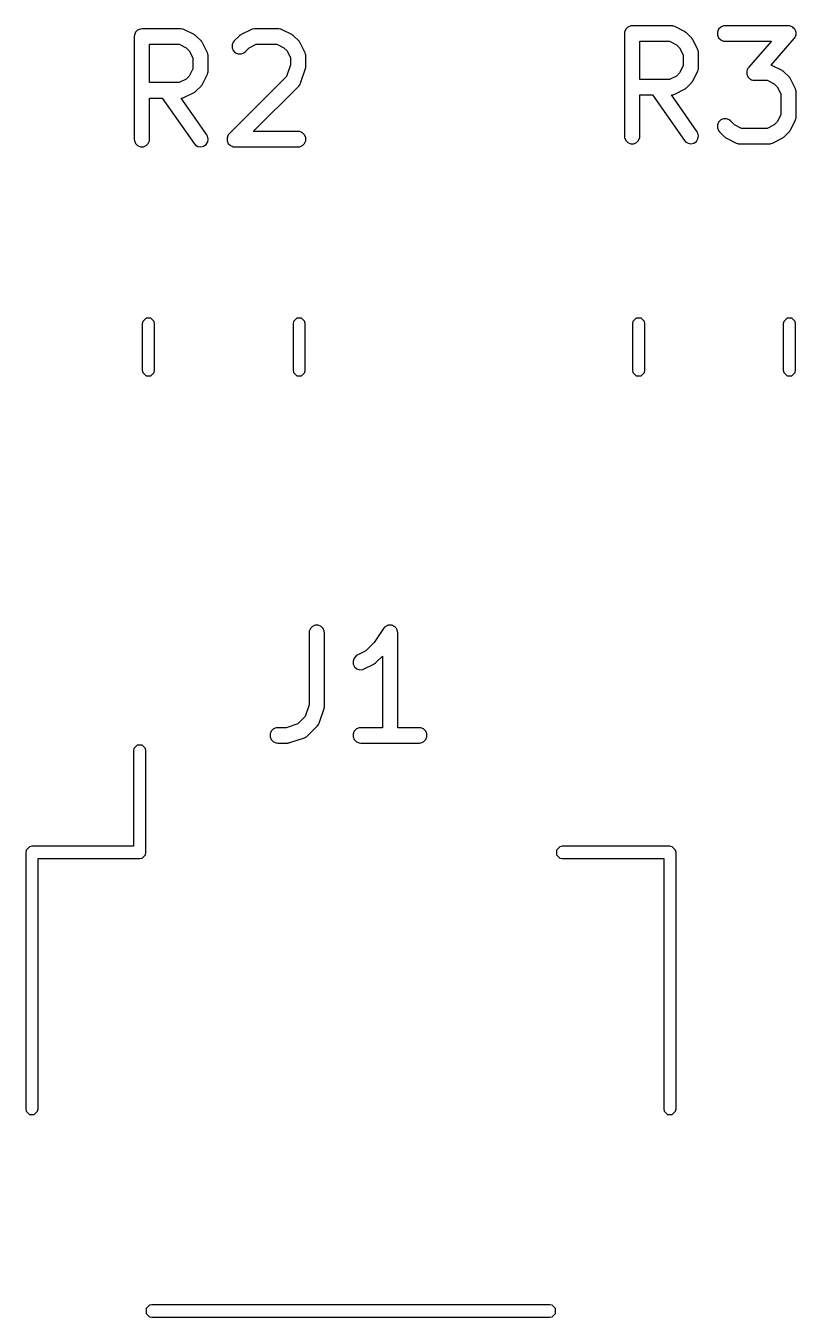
# Model space of a CAD drawing. Extents: x -250.2 to -163.2, y -135.8 to -75.4.
# Drawn here: x -194.84 to -187.33, y -103.1 to -90.52 of the extents above; entities that cross this region are included whole.
import ezdxf

# ---------------------------------------------------------------- set-up
doc = ezdxf.new("R2010")
doc.units = 0
doc.layers.add('BLACK', color=7, linetype='CONTINUOUS')

msp = doc.modelspace()

# ---------------------------------------------------------------- linework, layer by layer
at = {"layer": 'BLACK', "linetype": 'CONTINUOUS'}
for p, q in [((-193.781653, -90.610187), (-193.783094, -90.624819)), ((-193.770454, -90.583151), (-193.781653, -90.610187)), ((-193.749762, -90.562459), (-193.770454, -90.583151)), ((-193.722726, -90.55126), (-193.749762, -90.562459)), ((-193.708094, -90.549819), (-193.722726, -90.55126)), ((-193.327142, -90.549819), (-193.708094, -90.549819)), ((-193.31251, -90.55126), (-193.327142, -90.549819)), ((-193.310021, -90.55229), (-193.31251, -90.55126)), ((-193.307332, -90.552482), (-193.310021, -90.55229)), ((-193.293601, -90.557737), (-193.307332, -90.552482)), ((-193.198363, -90.605356), (-193.293601, -90.557737)), ((-193.192063, -90.60932), (-193.198363, -90.605356)), ((-193.190236, -90.610078), (-193.192063, -90.60932)), ((-193.188179, -90.611766), (-193.190236, -90.610078)), ((-193.18592, -90.613188), (-193.188179, -90.611766)), ((-193.18462, -90.614686), (-193.18592, -90.613188)), ((-192.754078, -90.613188), (-192.755377, -90.614686)), ((-192.751818, -90.611766), (-192.754078, -90.613188)), ((-192.749762, -90.610078), (-192.751818, -90.611766)), ((-192.747934, -90.60932), (-192.749762, -90.610078)), ((-192.741635, -90.605356), (-192.747934, -90.60932)), ((-192.646397, -90.557737), (-192.741635, -90.605356)), ((-192.632665, -90.552482), (-192.646397, -90.557737)), ((-192.629977, -90.552291), (-192.632665, -90.552482)), ((-192.627488, -90.55126), (-192.629977, -90.552291)), ((-192.612856, -90.549819), (-192.627488, -90.55126)), ((-192.374761, -90.549819), (-192.612856, -90.549819)), ((-192.360129, -90.55126), (-192.374761, -90.549819)), ((-192.35764, -90.55229), (-192.360129, -90.55126)), ((-192.354951, -90.552482), (-192.35764, -90.55229)), ((-192.34122, -90.557737), (-192.354951, -90.552482)), ((-192.245982, -90.605356), (-192.34122, -90.557737)), ((-192.239682, -90.60932), (-192.245982, -90.605356)), ((-192.237855, -90.610078), (-192.239682, -90.60932)), ((-192.235798, -90.611766), (-192.237855, -90.610078)), ((-192.233539, -90.613188), (-192.235798, -90.611766)), ((-192.232239, -90.614686), (-192.233539, -90.613188)), ((-189.001653, -90.580187), (-189.003094, -90.594819)), ((-189.003094, -90.594819), (-189.003094, -91.594819)), ((-188.990454, -90.553151), (-189.001653, -90.580187)), ((-188.969762, -90.532459), (-188.990454, -90.553151)), ((-188.942726, -90.52126), (-188.969762, -90.532459)), ((-188.928094, -90.519819), (-188.942726, -90.52126)), ((-188.547142, -90.519819), (-188.928094, -90.519819)), ((-188.53251, -90.52126), (-188.547142, -90.519819)), ((-188.530021, -90.52229), (-188.53251, -90.52126)), ((-188.527332, -90.522482), (-188.530021, -90.52229)), ((-188.513601, -90.527737), (-188.527332, -90.522482)), ((-188.418363, -90.575356), (-188.513601, -90.527737)), ((-188.412063, -90.57932), (-188.418363, -90.575356)), ((-188.410236, -90.580078), (-188.412063, -90.57932)), ((-188.408179, -90.581766), (-188.410236, -90.580078)), ((-188.40592, -90.583188), (-188.408179, -90.581766)), ((-188.40462, -90.584686), (-188.40592, -90.583188)), ((-188.398871, -90.589405), (-188.40462, -90.584686)), ((-188.351252, -90.637024), (-188.398871, -90.589405)), ((-188.085692, -90.553151), (-188.096891, -90.580187)), ((-188.096891, -90.580187), (-188.096891, -90.609451)), ((-188.096891, -90.609451), (-188.085692, -90.636487)), ((-188.065, -90.532459), (-188.085692, -90.553151)), ((-188.037964, -90.52126), (-188.065, -90.532459)), ((-188.023332, -90.519819), (-188.037964, -90.52126)), ((-187.404285, -90.519819), (-188.023332, -90.519819)), ((-187.396546, -90.520581), (-187.404285, -90.519819)), ((-187.394579, -90.52045), (-187.396546, -90.520581)), ((-187.393223, -90.520908), (-187.394579, -90.52045)), ((-187.389653, -90.52126), (-187.393223, -90.520908)), ((-187.378395, -90.525923), (-187.389653, -90.52126)), ((-187.366858, -90.529825), (-187.378395, -90.525923)), ((-187.364953, -90.53149), (-187.366858, -90.529825)), ((-187.362617, -90.532459), (-187.364953, -90.53149)), ((-187.354006, -90.541069), (-187.362617, -90.532459)), ((-187.344834, -90.549095), (-187.354006, -90.541069)), ((-187.343711, -90.551364), (-187.344834, -90.549095)), ((-187.341925, -90.553151), (-187.343711, -90.551364)), ((-187.337264, -90.564401), (-187.341925, -90.553151)), ((-187.331862, -90.575327), (-187.337264, -90.564401)), ((-187.335389, -90.620708), (-187.330726, -90.609451)), ((-187.331693, -90.57785), (-187.331862, -90.575327)), ((-187.330726, -90.580187), (-187.331693, -90.57785)), ((-187.330726, -90.592371), (-187.330726, -90.580187)), ((-187.329916, -90.604525), (-187.330726, -90.592371)), ((-187.330726, -90.60692), (-187.329916, -90.604525)), ((-187.330726, -90.609451), (-187.330726, -90.60692)), ((-193.783094, -90.624819), (-193.783094, -91.624819)), ((-193.633094, -91.073628), (-193.633094, -90.699819)), ((-193.633094, -90.699819), (-193.344847, -90.699819)), ((-193.344847, -90.699819), (-193.276331, -90.734077)), ((-193.276331, -90.734077), (-193.245924, -90.764484)), ((-193.178871, -90.619405), (-193.18462, -90.614686)), ((-193.131252, -90.667024), (-193.178871, -90.619405)), ((-193.126533, -90.672773), (-193.131252, -90.667024)), ((-193.125035, -90.674073), (-193.126533, -90.672773)), ((-193.123613, -90.676332), (-193.125035, -90.674073)), ((-193.121925, -90.678389), (-193.123613, -90.676332)), ((-193.121167, -90.680216), (-193.121925, -90.678389)), ((-193.117203, -90.686516), (-193.121167, -90.680216)), ((-193.069584, -90.781754), (-193.117203, -90.686516)), ((-192.818073, -90.678389), (-192.829272, -90.705425)), ((-192.829272, -90.705425), (-192.829272, -90.734688)), ((-192.829272, -90.734688), (-192.818073, -90.761724)), ((-192.808746, -90.667024), (-192.818073, -90.678389)), ((-192.761127, -90.619405), (-192.808746, -90.667024)), ((-192.755377, -90.614686), (-192.761127, -90.619405)), ((-192.70268, -90.77309), (-192.663667, -90.734077)), ((-192.663667, -90.734077), (-192.595151, -90.699819)), ((-192.595151, -90.699819), (-192.392466, -90.699819)), ((-192.392466, -90.699819), (-192.32395, -90.734077)), ((-192.32395, -90.734077), (-192.293543, -90.764484)), ((-192.22649, -90.619405), (-192.232239, -90.614686)), ((-192.178871, -90.667024), (-192.22649, -90.619405)), ((-192.174152, -90.672773), (-192.178871, -90.667024)), ((-192.172654, -90.674073), (-192.174152, -90.672773)), ((-192.171232, -90.676332), (-192.172654, -90.674073)), ((-192.169544, -90.678389), (-192.171232, -90.676332)), ((-192.168786, -90.680216), (-192.169544, -90.678389)), ((-192.164822, -90.686516), (-192.168786, -90.680216)), ((-192.117203, -90.781754), (-192.164822, -90.686516)), ((-188.853094, -91.043628), (-188.853094, -90.669819)), ((-188.853094, -90.669819), (-188.564847, -90.669819)), ((-188.564847, -90.669819), (-188.496331, -90.704077)), ((-188.496331, -90.704077), (-188.465924, -90.734484)), ((-188.465924, -90.734484), (-188.431666, -90.803)), ((-188.346533, -90.642773), (-188.351252, -90.637024)), ((-188.345035, -90.644073), (-188.346533, -90.642773)), ((-188.343613, -90.646332), (-188.345035, -90.644073)), ((-188.341925, -90.648389), (-188.343613, -90.646332)), ((-188.341167, -90.650216), (-188.341925, -90.648389)), ((-188.337203, -90.656516), (-188.341167, -90.650216)), ((-188.289584, -90.751754), (-188.337203, -90.656516)), ((-188.085692, -90.636487), (-188.065, -90.657179)), ((-188.065, -90.657179), (-188.037964, -90.668378)), ((-188.037964, -90.668378), (-188.023332, -90.669819)), ((-188.023332, -90.669819), (-187.569567, -90.669819)), ((-187.569567, -90.669819), (-187.794061, -90.926383)), ((-187.574737, -90.903515), (-187.347842, -90.644207)), ((-187.347842, -90.644207), (-187.34332, -90.637882)), ((-187.34332, -90.637882), (-187.341925, -90.636487)), ((-187.341925, -90.636487), (-187.341376, -90.635163)), ((-187.341376, -90.635163), (-187.339291, -90.632246)), ((-187.339291, -90.632246), (-187.335389, -90.620708)), ((-193.245924, -90.764484), (-193.211666, -90.833)), ((-193.211666, -90.833), (-193.211666, -90.940447)), ((-193.064329, -90.795486), (-193.069584, -90.781754)), ((-193.064138, -90.798173), (-193.064329, -90.795486)), ((-193.063107, -90.800663), (-193.064138, -90.798173)), ((-193.061666, -90.815295), (-193.063107, -90.800663)), ((-193.061666, -90.958152), (-193.061666, -90.815295)), ((-192.818073, -90.761724), (-192.79738, -90.782417)), ((-192.79738, -90.782417), (-192.770344, -90.793616)), ((-192.770344, -90.793616), (-192.741081, -90.793616)), ((-192.741081, -90.793616), (-192.714045, -90.782417)), ((-192.714045, -90.782417), (-192.70268, -90.77309)), ((-192.293543, -90.764484), (-192.259285, -90.833)), ((-192.259285, -90.833), (-192.259285, -90.898362)), ((-192.111948, -90.795486), (-192.117203, -90.781754)), ((-192.111757, -90.798173), (-192.111948, -90.795486)), ((-192.110726, -90.800663), (-192.111757, -90.798173)), ((-192.109285, -90.815295), (-192.110726, -90.800663)), ((-192.109285, -90.910533), (-192.109285, -90.815295)), ((-188.431666, -90.803), (-188.431666, -90.910447)), ((-188.284329, -90.765486), (-188.289584, -90.751754)), ((-188.284138, -90.768173), (-188.284329, -90.765486)), ((-188.283107, -90.770663), (-188.284138, -90.768173)), ((-188.281666, -90.785295), (-188.283107, -90.770663)), ((-188.281666, -90.928152), (-188.281666, -90.785295)), ((-193.211666, -90.940447), (-193.245924, -91.008963)), ((-193.069584, -90.991693), (-193.064329, -90.977961)), ((-193.064329, -90.977961), (-193.064138, -90.975273)), ((-193.064138, -90.975273), (-193.063107, -90.972784)), ((-193.063107, -90.972784), (-193.061666, -90.958152)), ((-192.259285, -90.898362), (-192.297456, -91.012876)), ((-192.160753, -91.077107), (-192.113134, -90.93425)), ((-192.113134, -90.93425), (-192.111484, -90.926996)), ((-192.111484, -90.926996), (-192.110726, -90.925165)), ((-192.110726, -90.925165), (-192.110464, -90.92251)), ((-192.110464, -90.92251), (-192.109874, -90.919913)), ((-192.110014, -90.917938), (-192.109285, -90.910533)), ((-192.109874, -90.919913), (-192.110014, -90.917938)), ((-188.465924, -90.978963), (-188.496331, -91.00937)), ((-188.431666, -90.910447), (-188.465924, -90.978963)), ((-188.337203, -91.056931), (-188.289584, -90.961693)), ((-188.289584, -90.961693), (-188.284329, -90.947961)), ((-188.284329, -90.947961), (-188.284138, -90.945273)), ((-188.284138, -90.945273), (-188.283107, -90.942784)), ((-188.283107, -90.942784), (-188.281666, -90.928152)), ((-187.811177, -90.963669), (-187.811987, -90.966065)), ((-187.811987, -90.966065), (-187.811177, -90.978218)), ((-187.806513, -90.949881), (-187.811177, -90.961139)), ((-187.811177, -90.961139), (-187.811177, -90.963669)), ((-187.811177, -90.978218), (-187.811177, -90.990403)), ((-187.811177, -90.990403), (-187.810209, -90.992739)), ((-187.802612, -90.938344), (-187.806513, -90.949881)), ((-187.800526, -90.935426), (-187.802612, -90.938344)), ((-187.799978, -90.934103), (-187.800526, -90.935426)), ((-187.798582, -90.932707), (-187.799978, -90.934103)), ((-187.794061, -90.926383), (-187.798582, -90.932707)), ((-187.56122, -90.908689), (-187.574737, -90.903515)), ((-187.465982, -90.956308), (-187.56122, -90.908689)), ((-187.459682, -90.960272), (-187.465982, -90.956308)), ((-187.457855, -90.96103), (-187.459682, -90.960272)), ((-187.455798, -90.962718), (-187.457855, -90.96103)), ((-187.453539, -90.96414), (-187.455798, -90.962718)), ((-187.452239, -90.965638), (-187.453539, -90.96414)), ((-187.44649, -90.970357), (-187.452239, -90.965638)), ((-187.398871, -91.017976), (-187.44649, -90.970357)), ((-193.344847, -91.073628), (-193.633094, -91.073628)), ((-193.276331, -91.03937), (-193.344847, -91.073628)), ((-193.245924, -91.008963), (-193.276331, -91.03937)), ((-193.178871, -91.154042), (-193.131252, -91.106423)), ((-193.131252, -91.106423), (-193.126533, -91.100673)), ((-193.126533, -91.100673), (-193.125035, -91.099374)), ((-193.125035, -91.099374), (-193.123613, -91.097114)), ((-193.123613, -91.097114), (-193.121925, -91.095058)), ((-193.121925, -91.095058), (-193.121167, -91.09323)), ((-193.121167, -91.09323), (-193.117203, -91.086931)), ((-193.117203, -91.086931), (-193.069584, -90.991693)), ((-192.297456, -91.012876), (-192.856365, -91.571786)), ((-192.622266, -91.549819), (-192.178871, -91.106423)), ((-192.178871, -91.106423), (-192.169544, -91.095058)), ((-192.169544, -91.095058), (-192.168512, -91.092567)), ((-192.168512, -91.092567), (-192.166747, -91.090532)), ((-192.166747, -91.090532), (-192.160753, -91.077107)), ((-188.564847, -91.043628), (-188.853094, -91.043628)), ((-188.496331, -91.00937), (-188.564847, -91.043628)), ((-188.398871, -91.124042), (-188.351252, -91.076423)), ((-188.351252, -91.076423), (-188.346533, -91.070673)), ((-188.346533, -91.070673), (-188.345035, -91.069374)), ((-188.345035, -91.069374), (-188.343613, -91.067114)), ((-188.343613, -91.067114), (-188.341925, -91.065058)), ((-188.341925, -91.065058), (-188.341167, -91.06323)), ((-188.341167, -91.06323), (-188.337203, -91.056931)), ((-187.810209, -90.992739), (-187.810041, -90.995263)), ((-187.810041, -90.995263), (-187.804638, -91.006188)), ((-187.804638, -91.006188), (-187.799978, -91.017439)), ((-187.799978, -91.017439), (-187.798191, -91.019225)), ((-187.798191, -91.019225), (-187.797069, -91.021495)), ((-187.797069, -91.021495), (-187.787896, -91.02952)), ((-187.787896, -91.02952), (-187.779286, -91.038131)), ((-187.779286, -91.038131), (-187.776949, -91.039099)), ((-187.776949, -91.039099), (-187.775045, -91.040765)), ((-187.775045, -91.040765), (-187.763507, -91.044666)), ((-187.763507, -91.044666), (-187.75225, -91.04933)), ((-187.75225, -91.04933), (-187.748679, -91.049681)), ((-187.748679, -91.049681), (-187.747324, -91.05014)), ((-187.747324, -91.05014), (-187.745356, -91.050008)), ((-187.745356, -91.050008), (-187.737618, -91.050771)), ((-187.737618, -91.050771), (-187.612466, -91.050771)), ((-187.612466, -91.050771), (-187.54395, -91.085029)), ((-187.54395, -91.085029), (-187.513543, -91.115436)), ((-187.513543, -91.115436), (-187.479285, -91.183952)), ((-187.394152, -91.023725), (-187.398871, -91.017976)), ((-187.392654, -91.025025), (-187.394152, -91.023725)), ((-187.391232, -91.027284), (-187.392654, -91.025025)), ((-187.389544, -91.029341), (-187.391232, -91.027284)), ((-187.388786, -91.031168), (-187.389544, -91.029341)), ((-187.384822, -91.037468), (-187.388786, -91.031168)), ((-187.337203, -91.132706), (-187.384822, -91.037468)), ((-193.633094, -91.624819), (-193.633094, -91.223628)), ((-193.633094, -91.223628), (-193.509048, -91.223628)), ((-193.509048, -91.223628), (-193.198108, -91.667829)), ((-193.326027, -91.223518), (-193.31251, -91.222187)), ((-193.075224, -91.581809), (-193.326027, -91.223518)), ((-193.31251, -91.222187), (-193.310021, -91.221156)), ((-193.310021, -91.221156), (-193.307332, -91.220965)), ((-193.307332, -91.220965), (-193.293601, -91.21571)), ((-193.293601, -91.21571), (-193.198363, -91.168091)), ((-193.198363, -91.168091), (-193.192063, -91.164126)), ((-193.192063, -91.164126), (-193.190236, -91.163369)), ((-193.190236, -91.163369), (-193.188179, -91.16168)), ((-193.188179, -91.16168), (-193.18592, -91.160259)), ((-193.18592, -91.160259), (-193.18462, -91.15876)), ((-193.18462, -91.15876), (-193.178871, -91.154042)), ((-188.853094, -91.594819), (-188.853094, -91.193628)), ((-188.853094, -91.193628), (-188.729048, -91.193628)), ((-188.729048, -91.193628), (-188.418108, -91.637829)), ((-188.546027, -91.193518), (-188.53251, -91.192187)), ((-188.295224, -91.551809), (-188.546027, -91.193518)), ((-188.53251, -91.192187), (-188.530021, -91.191156)), ((-188.530021, -91.191156), (-188.527332, -91.190965)), ((-188.527332, -91.190965), (-188.513601, -91.18571)), ((-188.513601, -91.18571), (-188.418363, -91.138091)), ((-188.418363, -91.138091), (-188.412063, -91.134126)), ((-188.412063, -91.134126), (-188.410236, -91.133369)), ((-188.410236, -91.133369), (-188.408179, -91.13168)), ((-188.408179, -91.13168), (-188.40592, -91.130259)), ((-188.40592, -91.130259), (-188.40462, -91.12876)), ((-188.40462, -91.12876), (-188.398871, -91.124042)), ((-187.479285, -91.183952), (-187.479285, -91.386637)), ((-187.331948, -91.146438), (-187.337203, -91.132706)), ((-187.331757, -91.149125), (-187.331948, -91.146438)), ((-187.330726, -91.151615), (-187.331757, -91.149125)), ((-187.329285, -91.166247), (-187.330726, -91.151615)), ((-187.329285, -91.404342), (-187.329285, -91.166247)), ((-188.085692, -91.457912), (-188.096891, -91.484948)), ((-188.096891, -91.484948), (-188.096891, -91.514211)), ((-188.064999, -91.437219), (-188.085692, -91.457912)), ((-188.037963, -91.426021), (-188.064999, -91.437219)), ((-188.0087, -91.426021), (-188.037963, -91.426021)), ((-187.981664, -91.43722), (-188.0087, -91.426021)), ((-187.970298, -91.446548), (-187.981664, -91.43722)), ((-187.931285, -91.485561), (-187.970298, -91.446548)), ((-187.86277, -91.519819), (-187.931285, -91.485561)), ((-187.54395, -91.485561), (-187.612466, -91.519819)), ((-187.513543, -91.455153), (-187.54395, -91.485561)), ((-187.479285, -91.386637), (-187.513543, -91.455153)), ((-187.384822, -91.533121), (-187.337203, -91.437883)), ((-187.337203, -91.437883), (-187.331948, -91.424151)), ((-187.331948, -91.424151), (-187.331757, -91.421463)), ((-187.331757, -91.421463), (-187.330726, -91.418974)), ((-187.330726, -91.418974), (-187.329285, -91.404342)), ((-193.068013, -91.594623), (-193.075224, -91.581809)), ((-193.061684, -91.623194), (-193.068013, -91.594623)), ((-192.865693, -91.583151), (-192.876891, -91.610188)), ((-192.876891, -91.610188), (-192.876891, -91.639451)), ((-192.856365, -91.571786), (-192.865693, -91.583151)), ((-192.184285, -91.549819), (-192.622266, -91.549819)), ((-192.169653, -91.55126), (-192.184285, -91.549819)), ((-192.142617, -91.562459), (-192.169653, -91.55126)), ((-192.121925, -91.583151), (-192.142617, -91.562459)), ((-192.110726, -91.610187), (-192.121925, -91.583151)), ((-192.110726, -91.639451), (-192.110726, -91.610187)), ((-189.003094, -91.594819), (-189.001653, -91.609451)), ((-189.001653, -91.609451), (-188.990454, -91.636487)), ((-188.865734, -91.636487), (-188.854535, -91.609451)), ((-188.854535, -91.609451), (-188.853094, -91.594819)), ((-188.288013, -91.564623), (-188.295224, -91.551809)), ((-188.281684, -91.593194), (-188.288013, -91.564623)), ((-188.286769, -91.622011), (-188.281684, -91.593194)), ((-188.096891, -91.514211), (-188.085693, -91.541247)), ((-188.085693, -91.541247), (-188.076365, -91.552613)), ((-188.076365, -91.552613), (-188.028747, -91.600232)), ((-188.028747, -91.600232), (-188.022997, -91.60495)), ((-188.022997, -91.60495), (-188.021697, -91.60645)), ((-188.021697, -91.60645), (-188.019437, -91.607872)), ((-188.019437, -91.607872), (-188.017381, -91.60956)), ((-188.017381, -91.60956), (-188.015553, -91.610317)), ((-188.015553, -91.610317), (-188.009254, -91.614282)), ((-188.009254, -91.614282), (-187.914016, -91.661901)), ((-187.612466, -91.519819), (-187.86277, -91.519819)), ((-187.56122, -91.661901), (-187.465982, -91.614282)), ((-187.465982, -91.614282), (-187.459682, -91.610317)), ((-187.459682, -91.610317), (-187.457855, -91.60956)), ((-187.457855, -91.60956), (-187.455798, -91.607872)), ((-187.455798, -91.607872), (-187.453539, -91.60645)), ((-187.453539, -91.60645), (-187.452238, -91.60495)), ((-187.452238, -91.60495), (-187.446489, -91.600232)), ((-187.446489, -91.600232), (-187.39887, -91.552612)), ((-187.39887, -91.552612), (-187.394152, -91.546863)), ((-187.394152, -91.546863), (-187.392654, -91.545564)), ((-187.392654, -91.545564), (-187.391232, -91.543305)), ((-187.391232, -91.543305), (-187.389543, -91.541247)), ((-187.389543, -91.541247), (-187.388785, -91.539417)), ((-187.388785, -91.539417), (-187.384822, -91.533121)), ((-193.783094, -91.624819), (-193.781653, -91.639451)), ((-193.781653, -91.639451), (-193.770454, -91.666487)), ((-193.770454, -91.666487), (-193.749762, -91.687179)), ((-193.749762, -91.687179), (-193.722726, -91.698378)), ((-193.722726, -91.698378), (-193.693462, -91.698378)), ((-193.693462, -91.698378), (-193.666426, -91.687179)), ((-193.666426, -91.687179), (-193.645734, -91.666487)), ((-193.645734, -91.666487), (-193.634535, -91.639451)), ((-193.634535, -91.639451), (-193.633094, -91.624819)), ((-193.198108, -91.667829), (-193.188537, -91.678989)), ((-193.188537, -91.678989), (-193.163858, -91.694716)), ((-193.163858, -91.694716), (-193.135041, -91.699801)), ((-193.135041, -91.699801), (-193.10647, -91.693472)), ((-193.10647, -91.693472), (-193.082496, -91.67669)), ((-193.082496, -91.67669), (-193.066769, -91.652011)), ((-193.066769, -91.652011), (-193.061684, -91.623194)), ((-192.876891, -91.639451), (-192.865692, -91.666487)), ((-192.865692, -91.666487), (-192.845, -91.68718)), ((-192.845, -91.68718), (-192.829808, -91.693472)), ((-192.829808, -91.693472), (-192.817964, -91.698378)), ((-192.817964, -91.698378), (-192.803332, -91.699819)), ((-192.803332, -91.699819), (-192.184285, -91.699819)), ((-192.184285, -91.699819), (-192.169653, -91.698378)), ((-192.169653, -91.698378), (-192.142617, -91.687179)), ((-192.142617, -91.687179), (-192.121925, -91.666487)), ((-192.121925, -91.666487), (-192.110726, -91.639451)), ((-188.990454, -91.636487), (-188.969762, -91.657179)), ((-188.969762, -91.657179), (-188.942726, -91.668378)), ((-188.942726, -91.668378), (-188.913462, -91.668378)), ((-188.913462, -91.668378), (-188.886426, -91.657179)), ((-188.886426, -91.657179), (-188.865734, -91.636487)), ((-188.418108, -91.637829), (-188.408537, -91.648989)), ((-188.408537, -91.648989), (-188.383858, -91.664716)), ((-188.383858, -91.664716), (-188.355041, -91.669801)), ((-188.355041, -91.669801), (-188.32647, -91.663472)), ((-188.32647, -91.663472), (-188.302496, -91.64669)), ((-188.302496, -91.64669), (-188.286769, -91.622011)), ((-187.914016, -91.661901), (-187.900284, -91.667156)), ((-187.900284, -91.667156), (-187.897596, -91.667346)), ((-187.897596, -91.667346), (-187.895107, -91.668378)), ((-187.895107, -91.668378), (-187.880475, -91.669819)), ((-187.880475, -91.669819), (-187.594761, -91.669819)), ((-187.594761, -91.669819), (-187.580129, -91.668378)), ((-187.580129, -91.668378), (-187.57764, -91.667347)), ((-187.57764, -91.667347), (-187.574951, -91.667156)), ((-187.574951, -91.667156), (-187.56122, -91.661901)), ((-193.667961, -93.367503), (-193.700433, -93.399975)), ((-193.622039, -93.367503), (-193.667961, -93.367503)), ((-193.589567, -93.399975), (-193.622039, -93.367503)), ((-192.197961, -93.367503), (-192.230433, -93.399975)), ((-192.152039, -93.367503), (-192.197961, -93.367503)), ((-192.119567, -93.399975), (-192.152039, -93.367503)), ((-188.887961, -93.367503), (-188.920433, -93.399975)), ((-188.842039, -93.367503), (-188.887961, -93.367503)), ((-188.809567, -93.399975), (-188.842039, -93.367503)), ((-187.417961, -93.367503), (-187.450433, -93.399975)), ((-187.372039, -93.367503), (-187.417961, -93.367503)), ((-187.339567, -93.399975), (-187.372039, -93.367503)), ((-193.700433, -93.399975), (-193.705, -93.422936)), ((-193.705, -93.422936), (-193.705, -93.877064)), ((-193.585, -93.422936), (-193.589567, -93.399975)), ((-193.585, -93.877064), (-193.585, -93.422936)), ((-192.230433, -93.399975), (-192.235, -93.422936)), ((-192.235, -93.422936), (-192.235, -93.877064)), ((-192.115, -93.422936), (-192.119567, -93.399975)), ((-192.115, -93.877064), (-192.115, -93.422936)), ((-188.920433, -93.399975), (-188.925, -93.422936)), ((-188.925, -93.422936), (-188.925, -93.877064)), ((-188.805, -93.422936), (-188.809567, -93.399975)), ((-188.805, -93.877064), (-188.805, -93.422936)), ((-187.450433, -93.399975), (-187.455, -93.422936)), ((-187.455, -93.422936), (-187.455, -93.877064)), ((-187.335, -93.422936), (-187.339567, -93.399975)), ((-187.335, -93.877064), (-187.335, -93.422936)), ((-193.705, -93.877064), (-193.700433, -93.900025)), ((-193.589567, -93.900025), (-193.585, -93.877064)), ((-192.235, -93.877064), (-192.230433, -93.900025)), ((-192.119567, -93.900025), (-192.115, -93.877064)), ((-188.925, -93.877064), (-188.920433, -93.900025)), ((-188.809567, -93.900025), (-188.805, -93.877064)), ((-187.455, -93.877064), (-187.450433, -93.900025)), ((-187.339567, -93.900025), (-187.335, -93.877064)), ((-193.700433, -93.900025), (-193.667961, -93.932497)), ((-193.667961, -93.932497), (-193.622039, -93.932497)), ((-193.622039, -93.932497), (-193.589567, -93.900025)), ((-192.230433, -93.900025), (-192.197961, -93.932497)), ((-192.197961, -93.932497), (-192.152039, -93.932497)), ((-192.152039, -93.932497), (-192.119567, -93.900025)), ((-188.920433, -93.900025), (-188.887961, -93.932497)), ((-188.887961, -93.932497), (-188.842039, -93.932497)), ((-188.842039, -93.932497), (-188.809567, -93.900025)), ((-187.450433, -93.900025), (-187.417961, -93.932497)), ((-187.417961, -93.932497), (-187.372039, -93.932497)), ((-187.372039, -93.932497), (-187.339567, -93.900025)), ((-192.065693, -96.393151), (-192.076892, -96.420187)), ((-192.045001, -96.372459), (-192.065693, -96.393151)), ((-192.017965, -96.36126), (-192.045001, -96.372459)), ((-191.988701, -96.36126), (-192.017965, -96.36126)), ((-191.961665, -96.372459), (-191.988701, -96.36126)), ((-191.940973, -96.393151), (-191.961665, -96.372459)), ((-191.929774, -96.420187), (-191.940973, -96.393151)), ((-191.351451, -96.393216), (-191.442569, -96.529894)), ((-191.351416, -96.393173), (-191.351451, -96.393216)), ((-191.351407, -96.393151), (-191.351416, -96.393173)), ((-191.351355, -96.393099), (-191.351407, -96.393151)), ((-191.342135, -96.381841), (-191.351355, -96.393099)), ((-191.335965, -96.377709), (-191.342135, -96.381841)), ((-191.330715, -96.372459), (-191.335965, -96.377709)), ((-191.323925, -96.369646), (-191.330715, -96.372459)), ((-191.31782, -96.365558), (-191.323925, -96.369646)), ((-191.310539, -96.364101), (-191.31782, -96.365558)), ((-191.303679, -96.36126), (-191.310539, -96.364101)), ((-191.296331, -96.36126), (-191.303679, -96.36126)), ((-191.289126, -96.359819), (-191.296331, -96.36126)), ((-191.281842, -96.36126), (-191.289126, -96.359819)), ((-191.274415, -96.36126), (-191.281842, -96.36126)), ((-191.267626, -96.364072), (-191.274415, -96.36126)), ((-191.260418, -96.365498), (-191.267626, -96.364072)), ((-191.254239, -96.369617), (-191.260418, -96.365498)), ((-191.247379, -96.372459), (-191.254239, -96.369617)), ((-191.242183, -96.377654), (-191.247379, -96.372459)), ((-191.236069, -96.381731), (-191.242183, -96.377654)), ((-191.231937, -96.3879), (-191.236069, -96.381731)), ((-191.226687, -96.393151), (-191.231937, -96.3879)), ((-191.223874, -96.39994), (-191.226687, -96.393151)), ((-191.219786, -96.406046), (-191.223874, -96.39994)), ((-192.076892, -96.420187), (-192.078333, -96.434819)), ((-192.078333, -96.434819), (-192.078333, -97.136933)), ((-191.928333, -96.434819), (-191.929774, -96.420187)), ((-191.928333, -97.149104), (-191.928333, -96.434819)), ((-191.218329, -96.413326), (-191.219786, -96.406046)), ((-191.215488, -96.420187), (-191.218329, -96.413326)), ((-191.214062, -96.434663), (-191.215488, -96.420187)), ((-191.214047, -96.43474), (-191.214062, -96.434663)), ((-191.214052, -96.434766), (-191.214047, -96.43474)), ((-191.214047, -96.434819), (-191.214052, -96.434766)), ((-191.214047, -97.359819), (-191.214047, -96.434819)), ((-191.608302, -96.653451), (-191.620745, -96.661283)), ((-191.52395, -96.611275), (-191.608302, -96.653451)), ((-191.442569, -96.529894), (-191.52395, -96.611275)), ((-191.639918, -96.683391), (-191.649172, -96.711152)), ((-191.649172, -96.711152), (-191.647098, -96.740342)), ((-191.647098, -96.740342), (-191.63401, -96.766517)), ((-191.620745, -96.661283), (-191.639918, -96.683391)), ((-191.63401, -96.766517), (-191.611903, -96.78569)), ((-191.54122, -96.787615), (-191.445982, -96.739996)), ((-191.445982, -96.739996), (-191.439687, -96.736033)), ((-191.439687, -96.736033), (-191.437855, -96.735275)), ((-191.437855, -96.735275), (-191.435793, -96.733583)), ((-191.435793, -96.733583), (-191.433539, -96.732164)), ((-191.433539, -96.732164), (-191.43224, -96.730667)), ((-191.43224, -96.730667), (-191.42649, -96.725947)), ((-191.42649, -96.725947), (-191.364047, -96.663504)), ((-191.364047, -96.663504), (-191.364047, -97.359819)), ((-191.611903, -96.78569), (-191.584141, -96.794944)), ((-191.584141, -96.794944), (-191.554951, -96.79287)), ((-191.554951, -96.79287), (-191.54122, -96.787615)), ((-192.078333, -97.136933), (-192.116504, -97.251447)), ((-191.929062, -97.156509), (-191.928333, -97.149104)), ((-191.928922, -97.158484), (-191.929062, -97.156509)), ((-192.116504, -97.251447), (-192.186704, -97.321648)), ((-191.979801, -97.315678), (-191.932182, -97.172821)), ((-191.932182, -97.172821), (-191.930532, -97.165567)), ((-191.930532, -97.165567), (-191.929774, -97.163736)), ((-191.929774, -97.163736), (-191.929512, -97.161081)), ((-191.929512, -97.161081), (-191.928922, -97.158484)), ((-192.446645, -97.393151), (-192.457844, -97.420187)), ((-192.425953, -97.372459), (-192.446645, -97.393151)), ((-192.398917, -97.36126), (-192.425953, -97.372459)), ((-192.384285, -97.359819), (-192.398917, -97.36126)), ((-192.301217, -97.359819), (-192.384285, -97.359819)), ((-192.186704, -97.321648), (-192.301217, -97.359819)), ((-192.093157, -97.440233), (-191.997919, -97.344994)), ((-191.997919, -97.344994), (-191.988591, -97.333628)), ((-191.988591, -97.333628), (-191.987559, -97.331137)), ((-191.987559, -97.331137), (-191.985795, -97.329103)), ((-191.985795, -97.329103), (-191.979801, -97.315678)), ((-191.637121, -97.393151), (-191.64832, -97.420187)), ((-191.616429, -97.372459), (-191.637121, -97.393151)), ((-191.589393, -97.36126), (-191.616429, -97.372459)), ((-191.574761, -97.359819), (-191.589393, -97.36126)), ((-191.364047, -97.359819), (-191.574761, -97.359819)), ((-191.003333, -97.359819), (-191.214047, -97.359819)), ((-190.988701, -97.36126), (-191.003333, -97.359819)), ((-190.961665, -97.372459), (-190.988701, -97.36126)), ((-190.940973, -97.393151), (-190.961665, -97.372459)), ((-190.929774, -97.420187), (-190.940973, -97.393151)), ((-193.752961, -97.529567), (-193.785433, -97.562039)), ((-193.707039, -97.529567), (-193.752961, -97.529567)), ((-193.674567, -97.562039), (-193.707039, -97.529567)), ((-192.457844, -97.420187), (-192.457844, -97.449451)), ((-192.457844, -97.449451), (-192.446645, -97.476487)), ((-192.446645, -97.476487), (-192.425953, -97.497179)), ((-192.425953, -97.497179), (-192.398917, -97.508378)), ((-192.398917, -97.508378), (-192.384285, -97.509819)), ((-192.384285, -97.509819), (-192.289047, -97.509819)), ((-192.289047, -97.509819), (-192.28164, -97.509089)), ((-192.28164, -97.509089), (-192.279666, -97.50923)), ((-192.279666, -97.50923), (-192.277068, -97.508639)), ((-192.277068, -97.508639), (-192.274415, -97.508378)), ((-192.274415, -97.508378), (-192.272584, -97.507619)), ((-192.272584, -97.507619), (-192.265329, -97.50597)), ((-192.265329, -97.50597), (-192.122473, -97.458351)), ((-192.122473, -97.458351), (-192.109047, -97.452357)), ((-192.109047, -97.452357), (-192.107012, -97.450592)), ((-192.107012, -97.450592), (-192.104522, -97.449561)), ((-192.104522, -97.449561), (-192.093157, -97.440233)), ((-191.64832, -97.420187), (-191.64832, -97.449451)), ((-191.64832, -97.449451), (-191.637121, -97.476487)), ((-191.637121, -97.476487), (-191.616429, -97.497179)), ((-191.616429, -97.497179), (-191.589393, -97.508378)), ((-191.589393, -97.508378), (-191.574761, -97.509819)), ((-191.574761, -97.509819), (-191.003333, -97.509819)), ((-191.003333, -97.509819), (-190.988701, -97.508378)), ((-190.988701, -97.508378), (-190.961665, -97.497179)), ((-190.961665, -97.497179), (-190.940973, -97.476487)), ((-190.940973, -97.476487), (-190.929774, -97.449451)), ((-190.929774, -97.449451), (-190.929774, -97.420187)), ((-193.785433, -97.562039), (-193.79, -97.585)), ((-193.79, -97.585), (-193.79, -98.515)), ((-193.67, -97.585), (-193.674567, -97.562039)), ((-193.67, -98.575), (-193.67, -97.585)), ((-194.802961, -98.519567), (-194.835433, -98.552039)), ((-194.78, -98.515), (-194.802961, -98.519567)), ((-193.79, -98.515), (-194.78, -98.515)), ((-189.632961, -98.519567), (-189.665433, -98.552039)), ((-189.61, -98.515), (-189.632961, -98.519567)), ((-188.56, -98.515), (-189.61, -98.515)), ((-188.537039, -98.519567), (-188.56, -98.515)), ((-188.504567, -98.552039), (-188.537039, -98.519567)), ((-194.835433, -98.552039), (-194.84, -98.575)), ((-194.84, -98.575), (-194.84, -101.075)), ((-194.72, -101.075), (-194.72, -98.635)), ((-194.72, -98.635), (-193.73, -98.635)), ((-193.73, -98.635), (-193.707039, -98.630433)), ((-193.707039, -98.630433), (-193.674567, -98.597961)), ((-193.674567, -98.597961), (-193.67, -98.575)), ((-189.665433, -98.552039), (-189.665433, -98.597961)), ((-189.665433, -98.597961), (-189.632961, -98.630433)), ((-189.632961, -98.630433), (-189.61, -98.635)), ((-189.61, -98.635), (-188.62, -98.635)), ((-188.62, -98.635), (-188.62, -101.075)), ((-188.5, -98.575), (-188.504567, -98.552039)), ((-188.5, -101.075), (-188.5, -98.575)), ((-194.84, -101.075), (-194.835433, -101.097961)), ((-194.835433, -101.097961), (-194.802961, -101.130433)), ((-194.802961, -101.130433), (-194.757039, -101.130433)), ((-194.757039, -101.130433), (-194.724567, -101.097961)), ((-194.724567, -101.097961), (-194.72, -101.075)), ((-188.62, -101.075), (-188.615433, -101.097961)), ((-188.615433, -101.097961), (-188.582961, -101.130433)), ((-188.582961, -101.130433), (-188.537039, -101.130433)), ((-188.537039, -101.130433), (-188.504567, -101.097961)), ((-188.504567, -101.097961), (-188.5, -101.075)), ((-193.632961, -102.989567), (-193.665433, -103.022039)), ((-193.665433, -103.022039), (-193.665433, -103.067961)), ((-193.665433, -103.067961), (-193.632961, -103.100433)), ((-193.61, -102.985), (-193.632961, -102.989567)), ((-189.73, -102.985), (-193.61, -102.985)), ((-189.707039, -102.989567), (-189.73, -102.985)), ((-189.674567, -103.022039), (-189.707039, -102.989567)), ((-189.707039, -103.100433), (-189.674567, -103.067961)), ((-189.674567, -103.067961), (-189.674567, -103.022039)), ((-193.632961, -103.100433), (-193.61, -103.105)), ((-193.61, -103.105), (-189.73, -103.105)), ((-189.73, -103.105), (-189.707039, -103.100433))]:
    msp.add_line(p, q, dxfattribs=at)

doc.saveas('drawing.dxf')
